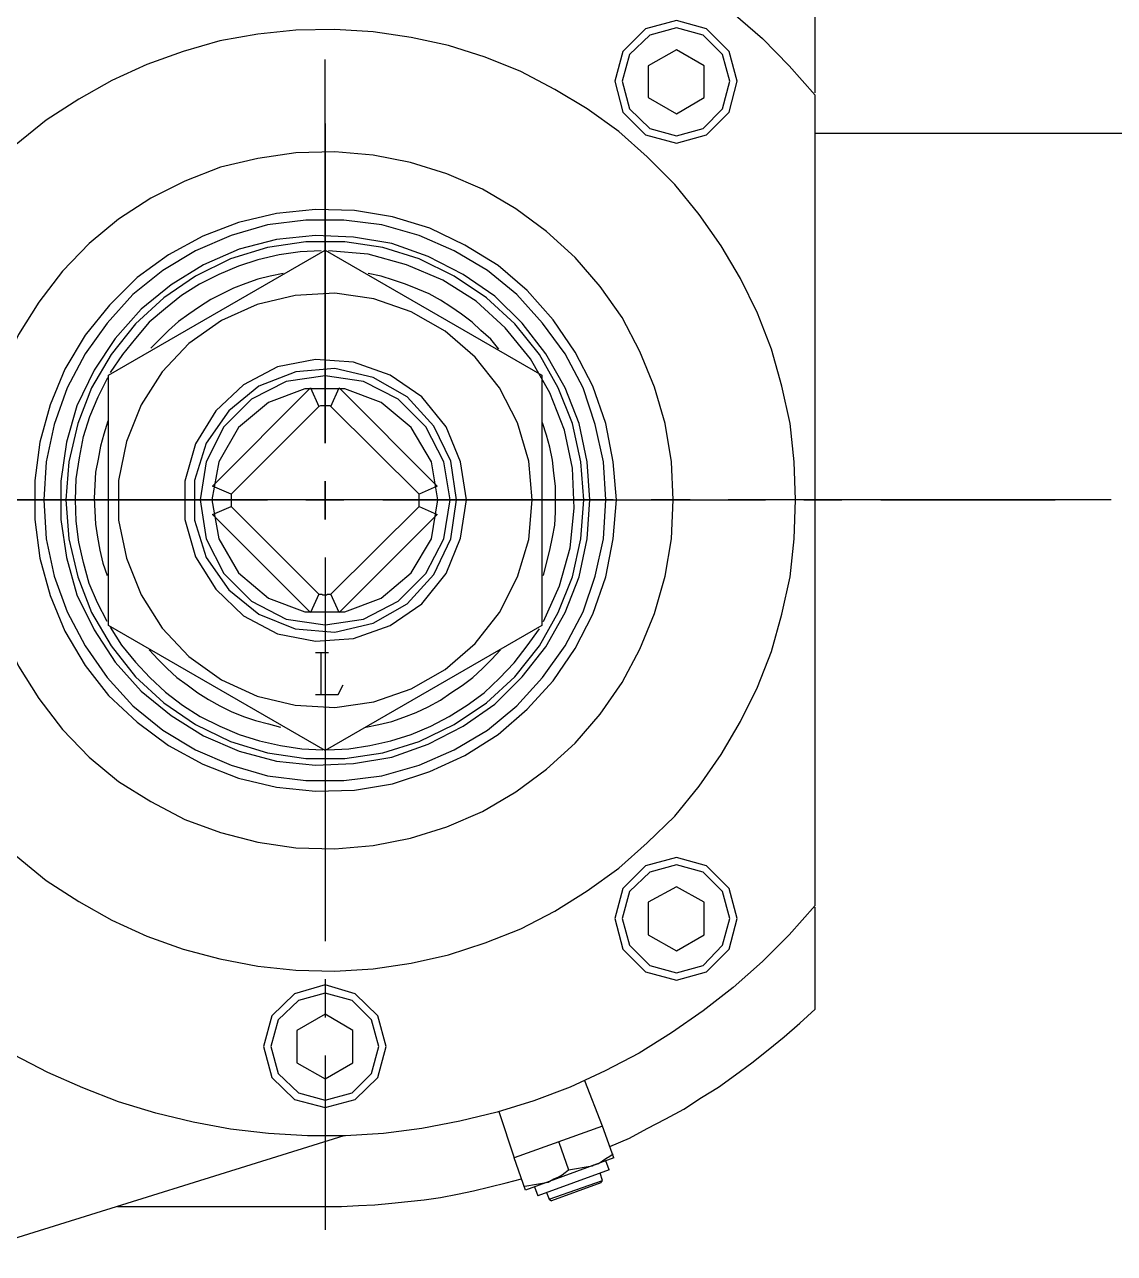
# Model space of a CAD drawing. Header units: millimetres. Extents: x -211 to 45495, y 24 to 52952.
# Drawn here: x 23132.5 to 23248.2, y 28212.1 to 28342.5 of the extents above; entities that cross this region are included whole.
import ezdxf

# ---------------------------------------------------------------- set-up
doc = ezdxf.new("R2010")
doc.units = ezdxf.units.MM
doc.layers.add('Layer2', color=7, linetype='Continuous')

# ---------------------------------------------------------------- blocks, each defined once
blk = doc.blocks.new('BLKF826')
at = {"layer": 'Layer2', "color": 7, "linetype": 'Continuous', "lineweight": 25}
for p, q in [((23145.75, 28276.13), (23146.69, 28275.1)), ((23146.69, 28275.1), (23147.64, 28274.15)), ((23147.64, 28274.15), (23148.68, 28273.2)), ((23148.68, 28273.2), (23149.79, 28272.43)), ((23149.79, 28272.43), (23150.91, 28271.57)), ((23150.91, 28271.57), (23152.03, 28270.88)), ((23152.03, 28270.88), (23153.24, 28270.19)), ((23153.24, 28270.19), (23154.44, 28269.59)), ((23154.44, 28269.59), (23155.74, 28269.07)), ((23155.74, 28269.07), (23157.03, 28268.64)), ((23157.03, 28268.64), (23158.41, 28268.29))]:
    blk.add_line(p, q, dxfattribs=at)
blk = doc.blocks.new('BLKF827')
at = {"layer": 'Layer2', "color": 7, "linetype": 'Continuous', "lineweight": 25}
for p, q in [((23180.11, 28273.2), (23181.14, 28274.15)), ((23181.14, 28274.15), (23182.09, 28275.1)), ((23178.99, 28272.34), (23180.11, 28273.2)), ((23176.66, 28270.79), (23177.78, 28271.57)), ((23177.78, 28271.57), (23178.99, 28272.34)), ((23174.08, 28269.5), (23175.37, 28270.1)), ((23175.37, 28270.1), (23176.66, 28270.79)), ((23171.5, 28268.55), (23172.79, 28268.98)), ((23172.79, 28268.98), (23174.08, 28269.5)), ((23168.74, 28267.95), (23170.12, 28268.21)), ((23170.12, 28268.21), (23171.5, 28268.55))]:
    blk.add_line(p, q, dxfattribs=at)
blk = doc.blocks.new('BLKF828')
at = {"layer": 'Layer2', "color": 7, "linetype": 'Continuous', "lineweight": 25}
for p, q in [((23188.29, 28297.66), (23187.94, 28298.95)), ((23188.55, 28296.28), (23188.29, 28297.66)), ((23188.72, 28294.9), (23188.55, 28296.28)), ((23188.89, 28293.53), (23188.72, 28294.9)), ((23188.89, 28292.15), (23188.89, 28293.53)), ((23188.89, 28290.77), (23188.89, 28292.15)), ((23188.8, 28289.39), (23188.89, 28290.77)), ((23188.55, 28288.1), (23188.8, 28289.39)), ((23188.29, 28286.72), (23188.55, 28288.1)), ((23187.94, 28285.34), (23188.29, 28286.72)), ((23187.6, 28284.05), (23187.94, 28285.34))]:
    blk.add_line(p, q, dxfattribs=at)
blk = doc.blocks.new('BLKF829')
at = {"layer": 'Layer2', "color": 7, "linetype": 'Continuous', "lineweight": 25}
for p, q in [((23171.67, 28315.4), (23170.38, 28315.83)), ((23172.96, 28314.97), (23171.67, 28315.4)), ((23174.25, 28314.45), (23172.96, 28314.97)), ((23175.46, 28313.93), (23174.25, 28314.45)), ((23176.66, 28313.25), (23175.46, 28313.93)), ((23177.78, 28312.56), (23176.66, 28313.25)), ((23178.9, 28311.78), (23177.78, 28312.56)), ((23180.02, 28310.92), (23178.9, 28311.78)), ((23180.97, 28310.06), (23180.02, 28310.92)), ((23182, 28309.11), (23180.97, 28310.06)), ((23182.86, 28308.08), (23182, 28309.11))]:
    blk.add_line(p, q, dxfattribs=at)
blk = doc.blocks.new('BLKF830')
at = {"layer": 'Layer2', "color": 7, "linetype": 'Continuous', "lineweight": 25}
for p, q in [((23158.58, 28315.83), (23157.29, 28315.48)), ((23159.96, 28316.09), (23158.58, 28315.83)), ((23154.7, 28314.54), (23153.5, 28313.93)), ((23155.99, 28315.05), (23154.7, 28314.54)), ((23157.29, 28315.48), (23155.99, 28315.05)), ((23152.29, 28313.33), (23151.09, 28312.56)), ((23153.5, 28313.93), (23152.29, 28313.33)), ((23149.97, 28311.78), (23148.85, 28311.01)), ((23151.09, 28312.56), (23149.97, 28311.78)), ((23148.85, 28311.01), (23147.81, 28310.06)), ((23147.81, 28310.06), (23146.87, 28309.11))]:
    blk.add_line(p, q, dxfattribs=at)
blk = doc.blocks.new('BLKF831')
at = {"layer": 'Layer2', "color": 7, "linetype": 'Continuous', "lineweight": 25}
for p, q in [((23141.36, 28300.41), (23140.92, 28299.04)), ((23140.92, 28299.04), (23140.58, 28297.75)), ((23140.58, 28297.75), (23140.32, 28296.37)), ((23140.32, 28296.37), (23140.06, 28294.99)), ((23140.06, 28294.99), (23139.98, 28293.61)), ((23139.98, 28293.61), (23139.89, 28292.23)), ((23139.89, 28292.23), (23139.98, 28290.86)), ((23139.98, 28290.86), (23140.06, 28289.48)), ((23140.06, 28289.48), (23140.24, 28288.1)), ((23140.24, 28288.1), (23140.49, 28286.72)), ((23140.49, 28286.72), (23140.84, 28285.34))]:
    blk.add_line(p, q, dxfattribs=at)
blk = doc.blocks.new('BLKF832')
at = {"layer": 'Layer2', "color": 7, "linetype": 'Continuous', "lineweight": 25}
for p, q in [((23161.76, 28318.41), (23159.53, 28318.07)), ((23164, 28318.5), (23161.76, 28318.41)), ((23157.29, 28317.55), (23155.22, 28316.86)), ((23159.53, 28318.07), (23157.29, 28317.55)), ((23153.15, 28316), (23151.09, 28314.97)), ((23155.22, 28316.86), (23153.15, 28316)), ((23151.09, 28314.97), (23149.19, 28313.76)), ((23149.19, 28313.76), (23147.47, 28312.38)), ((23147.47, 28312.38), (23145.75, 28310.92)), ((23145.75, 28310.92), (23144.28, 28309.2)), ((23144.28, 28309.2), (23142.91, 28307.48))]:
    blk.add_line(p, q, dxfattribs=at)
blk = doc.blocks.new('BLKF833')
at = {"layer": 'Layer2', "color": 7, "linetype": 'Continuous', "lineweight": 25}
for p, q in [((23173.05, 28317.03), (23169, 28318.15)), ((23176.92, 28315.4), (23173.05, 28317.03)), ((23180.45, 28313.16), (23176.92, 28315.4)), ((23183.55, 28310.32), (23180.45, 28313.16)), ((23186.22, 28307.05), (23183.55, 28310.32)), ((23188.29, 28303.43), (23186.22, 28307.05)), ((23189.84, 28299.47), (23188.29, 28303.43)), ((23190.7, 28295.42), (23189.84, 28299.47)), ((23190.87, 28291.2), (23190.7, 28295.42)), ((23190.44, 28286.98), (23190.87, 28291.2)), ((23189.32, 28282.93), (23190.44, 28286.98)), ((23187.6, 28279.14), (23189.32, 28282.93))]:
    blk.add_line(p, q, dxfattribs=at)
blk = doc.blocks.new('BLKF834')
at = {"layer": 'Layer2', "color": 7, "linetype": 'Continuous', "lineweight": 25}
for p, q in [((23184.5, 28274.75), (23185.88, 28276.56)), ((23182.95, 28273.12), (23184.5, 28274.75)), ((23181.31, 28271.57), (23182.95, 28273.12)), ((23179.5, 28270.27), (23181.31, 28271.57)), ((23177.61, 28269.07), (23179.5, 28270.27)), ((23175.63, 28268.04), (23177.61, 28269.07)), ((23173.56, 28267.17), (23175.63, 28268.04)), ((23169.17, 28265.97), (23171.41, 28266.49)), ((23171.41, 28266.49), (23173.56, 28267.17)), ((23164.69, 28265.54), (23166.93, 28265.62)), ((23166.93, 28265.62), (23169.17, 28265.97))]:
    blk.add_line(p, q, dxfattribs=at)
blk = doc.blocks.new('BLKF835')
at = {"layer": 'Layer2', "color": 7, "linetype": 'Continuous', "lineweight": 25}
for p, q in [((23141.61, 28278.54), (23142.82, 28276.65)), ((23142.82, 28276.65), (23144.28, 28274.84)), ((23144.28, 28274.84), (23145.83, 28273.2)), ((23145.83, 28273.2), (23147.47, 28271.65)), ((23147.47, 28271.65), (23149.28, 28270.27)), ((23149.28, 28270.27), (23151.17, 28269.07)), ((23151.17, 28269.07), (23153.24, 28268.04)), ((23153.24, 28268.04), (23155.31, 28267.17)), ((23155.31, 28267.17), (23157.46, 28266.49)), ((23157.46, 28266.49), (23159.7, 28265.97)), ((23159.7, 28265.97), (23161.94, 28265.62))]:
    blk.add_line(p, q, dxfattribs=at)
blk = doc.blocks.new('BLKF836')
at = {"layer": 'Layer2', "color": 7, "linetype": 'Continuous', "lineweight": 25}
for p, q in [((23139.46, 28300.93), (23140.32, 28303)), ((23138.77, 28298.78), (23139.46, 28300.93)), ((23138.34, 28296.54), (23138.77, 28298.78)), ((23138, 28294.3), (23138.34, 28296.54)), ((23137.91, 28292.06), (23138, 28294.3)), ((23138, 28289.82), (23137.91, 28292.06)), ((23138.26, 28287.58), (23138, 28289.82)), ((23138.77, 28285.43), (23138.26, 28287.58)), ((23139.37, 28283.19), (23138.77, 28285.43)), ((23140.24, 28281.12), (23139.37, 28283.19)), ((23141.27, 28279.14), (23140.24, 28281.12))]:
    blk.add_line(p, q, dxfattribs=at)
blk = doc.blocks.new('BLKF873')
at = {"layer": 'Layer2', "color": 7, "linetype": 'Continuous', "lineweight": 25}
for p, q in [((23189.58, 28220.41), (23189.92, 28220.67)), ((23189.92, 28220.67), (23190.27, 28220.93)), ((23188.12, 28219.64), (23188.29, 28219.73)), ((23188.29, 28219.73), (23188.72, 28219.98)), ((23188.72, 28219.98), (23189.15, 28220.16)), ((23189.15, 28220.16), (23189.58, 28220.41))]:
    blk.add_line(p, q, dxfattribs=at)
blk = doc.blocks.new('BLKF874')
at = {"layer": 'Layer2', "color": 7, "linetype": 'Continuous', "lineweight": 25}
for p, q in [((23193.45, 28221.62), (23193.88, 28221.88)), ((23193.88, 28221.88), (23194.23, 28222.14)), ((23194.23, 28222.14), (23194.66, 28222.4)), ((23192.77, 28221.36), (23192.94, 28221.45)), ((23192.94, 28221.45), (23193.02, 28221.45)), ((23193.02, 28221.45), (23193.45, 28221.62))]:
    blk.add_line(p, q, dxfattribs=at)
blk = doc.blocks.new('BLKF878')
at = {"layer": 'Layer2', "color": 7, "linetype": 'Continuous', "lineweight": 25}
for p, q in [((23204.65, 28249.35), (23201.72, 28250.98)), ((23198.71, 28249.35), (23198.71, 28245.9)), ((23204.65, 28245.9), (23204.65, 28249.35)), ((23198.71, 28245.9), (23201.72, 28244.18)), ((23201.72, 28244.18), (23204.65, 28245.9))]:
    blk.add_line(p, q, dxfattribs=at)
blk = doc.blocks.new('BLKF879')
at = {"layer": 'Layer2', "color": 7, "linetype": 'Continuous', "lineweight": 25}
for p, q in [((23201.72, 28253.31), (23198.88, 28252.54)), ((23204.56, 28252.54), (23201.72, 28253.31)), ((23198.88, 28252.54), (23196.73, 28250.47)), ((23206.63, 28250.47), (23204.56, 28252.54)), ((23196.73, 28250.47), (23195.95, 28247.63)), ((23207.4, 28247.63), (23206.63, 28250.47)), ((23195.95, 28247.63), (23196.73, 28244.78)), ((23196.73, 28244.78), (23198.88, 28242.63)), ((23204.56, 28242.63), (23206.63, 28244.78)), ((23198.88, 28242.63), (23201.72, 28241.86)), ((23201.72, 28241.86), (23204.56, 28242.63))]:
    blk.add_line(p, q, dxfattribs=at)
blk = doc.blocks.new('BLKF880')
at = {"layer": 'Layer2', "color": 7, "linetype": 'Continuous', "lineweight": 25}
for p, q in [((23198.45, 28253.22), (23196.04, 28250.81)), ((23201.72, 28254.09), (23198.45, 28253.22)), ((23204.91, 28253.22), (23201.72, 28254.09)), ((23207.32, 28250.81), (23204.91, 28253.22)), ((23196.04, 28250.81), (23195.18, 28247.63)), ((23208.18, 28247.63), (23207.32, 28250.81)), ((23195.18, 28247.63), (23196.04, 28244.35)), ((23196.04, 28244.35), (23198.45, 28241.94)), ((23204.91, 28241.94), (23207.32, 28244.35)), ((23198.45, 28241.94), (23201.72, 28241.08)), ((23201.72, 28241.08), (23204.91, 28241.94))]:
    blk.add_line(p, q, dxfattribs=at)
blk = doc.blocks.new('BLKF881')
at = {"layer": 'Layer2', "color": 7, "linetype": 'Continuous', "lineweight": 25}
for p, q in [((23164.43, 28240.57), (23161.16, 28239.62)), ((23167.62, 28239.62), (23164.43, 28240.57)), ((23161.16, 28239.62), (23158.75, 28237.29)), ((23170.03, 28237.29), (23167.62, 28239.62)), ((23158.75, 28237.29), (23157.89, 28234.02)), ((23170.89, 28234.02), (23170.03, 28237.29)), ((23157.89, 28234.02), (23158.75, 28230.75)), ((23158.75, 28230.75), (23161.16, 28228.42)), ((23167.62, 28228.42), (23170.03, 28230.75)), ((23161.16, 28228.42), (23164.43, 28227.56)), ((23164.43, 28227.56), (23167.62, 28228.42))]:
    blk.add_line(p, q, dxfattribs=at)
blk = doc.blocks.new('BLKF882')
at = {"layer": 'Layer2', "color": 7, "linetype": 'Continuous', "lineweight": 25}
for p, q in [((23161.59, 28238.93), (23159.44, 28236.86)), ((23164.43, 28239.7), (23161.59, 28238.93)), ((23167.28, 28238.93), (23164.43, 28239.7)), ((23169.34, 28236.86), (23167.28, 28238.93)), ((23159.44, 28236.86), (23158.66, 28234.02)), ((23170.12, 28234.02), (23169.34, 28236.86)), ((23158.66, 28234.02), (23159.44, 28231.18)), ((23159.44, 28231.18), (23161.59, 28229.11)), ((23167.28, 28229.11), (23169.34, 28231.18)), ((23161.59, 28229.11), (23164.43, 28228.34)), ((23164.43, 28228.34), (23167.28, 28229.11))]:
    blk.add_line(p, q, dxfattribs=at)
blk = doc.blocks.new('BLKF883')
at = {"layer": 'Layer2', "color": 7, "linetype": 'Continuous', "lineweight": 25}
for p, q in [((23164.43, 28237.47), (23161.42, 28235.74)), ((23167.36, 28235.74), (23164.43, 28237.47)), ((23161.42, 28235.74), (23161.42, 28232.3)), ((23167.36, 28232.3), (23167.36, 28235.74)), ((23164.43, 28230.58), (23167.36, 28232.3))]:
    blk.add_line(p, q, dxfattribs=at)
blk = doc.blocks.new('BLKF892')
at = {"layer": 'Layer2', "color": 7, "linetype": 'Continuous', "lineweight": 25}
for p, q in [((23198.45, 28342.09), (23196.04, 28339.68)), ((23201.72, 28342.95), (23198.45, 28342.09)), ((23204.91, 28342.09), (23201.72, 28342.95)), ((23207.32, 28339.68), (23204.91, 28342.09)), ((23196.04, 28339.68), (23195.18, 28336.5)), ((23208.18, 28336.5), (23207.32, 28339.68)), ((23195.18, 28336.5), (23196.04, 28333.22)), ((23196.04, 28333.22), (23198.45, 28330.81)), ((23204.91, 28330.81), (23207.32, 28333.22)), ((23198.45, 28330.81), (23201.72, 28329.95)), ((23201.72, 28329.95), (23204.91, 28330.81))]:
    blk.add_line(p, q, dxfattribs=at)
blk = doc.blocks.new('BLKF893')
at = {"layer": 'Layer2', "color": 7, "linetype": 'Continuous', "lineweight": 25}
for p, q in [((23201.72, 28342.18), (23198.88, 28341.4)), ((23204.56, 28341.4), (23201.72, 28342.18)), ((23198.88, 28341.4), (23196.73, 28339.34)), ((23206.63, 28339.34), (23204.56, 28341.4)), ((23196.73, 28339.34), (23195.95, 28336.5)), ((23207.4, 28336.5), (23206.63, 28339.34)), ((23195.95, 28336.5), (23196.73, 28333.57)), ((23196.73, 28333.57), (23198.88, 28331.5)), ((23204.56, 28331.5), (23206.63, 28333.57)), ((23198.88, 28331.5), (23201.72, 28330.73)), ((23201.72, 28330.73), (23204.56, 28331.5))]:
    blk.add_line(p, q, dxfattribs=at)
blk = doc.blocks.new('BLKF894')
at = {"layer": 'Layer2', "color": 7, "linetype": 'Continuous', "lineweight": 25}
for p, q in [((23204.65, 28338.13), (23201.72, 28339.85)), ((23198.71, 28338.13), (23198.71, 28334.77)), ((23204.65, 28334.77), (23204.65, 28338.13)), ((23198.71, 28334.77), (23201.72, 28333.05)), ((23201.72, 28333.05), (23204.65, 28334.77))]:
    blk.add_line(p, q, dxfattribs=at)
blk = doc.blocks.new('BLKF910')
at = {"layer": 'Layer2', "color": 7, "linetype": 'Continuous', "lineweight": 25}
for p, q in [((23159.27, 28322.46), (23155.22, 28321.51)), ((23163.4, 28322.89), (23159.27, 28322.46)), ((23167.53, 28322.8), (23163.4, 28322.89)), ((23171.58, 28322.12), (23167.53, 28322.8)), ((23155.22, 28321.51), (23151.43, 28320.05)), ((23175.54, 28320.91), (23171.58, 28322.12)), ((23179.25, 28319.1), (23175.54, 28320.91)), ((23151.43, 28320.05), (23147.81, 28318.07)), ((23182.78, 28316.95), (23179.25, 28319.1)), ((23147.81, 28318.07), (23144.46, 28315.66)), ((23185.88, 28314.28), (23182.78, 28316.95)), ((23144.46, 28315.66), (23141.53, 28312.73)), ((23188.63, 28311.18), (23185.88, 28314.28)), ((23141.53, 28312.73), (23138.94, 28309.54)), ((23190.96, 28307.73), (23188.63, 28311.18)), ((23138.94, 28309.54), (23136.79, 28305.93)), ((23192.85, 28304.12), (23190.96, 28307.73)), ((23136.79, 28305.93), (23135.24, 28302.14)), ((23194.23, 28300.16), (23192.85, 28304.12)), ((23135.24, 28302.14), (23134.12, 28298.18)), ((23195, 28296.11), (23194.23, 28300.16)), ((23134.12, 28298.18), (23133.61, 28294.13)), ((23195.35, 28292.06), (23195, 28296.11)), ((23133.61, 28294.13), (23133.61, 28289.99)), ((23133.61, 28289.99), (23134.12, 28285.86)), ((23194.23, 28283.88), (23195, 28287.93)), ((23134.12, 28285.86), (23135.24, 28281.9)), ((23192.85, 28279.92), (23194.23, 28283.88)), ((23135.24, 28281.9), (23136.79, 28278.11)), ((23190.96, 28276.3), (23192.85, 28279.92)), ((23136.79, 28278.11), (23138.94, 28274.49)), ((23188.63, 28272.86), (23190.96, 28276.3)), ((23138.94, 28274.49), (23141.44, 28271.31)), ((23185.88, 28269.84), (23188.63, 28272.86)), ((23141.44, 28271.31), (23144.46, 28268.47)), ((23182.78, 28267.17), (23185.88, 28269.84)), ((23144.46, 28268.47), (23147.81, 28265.97)), ((23179.25, 28264.94), (23182.78, 28267.17)), ((23147.81, 28265.97), (23151.43, 28263.99)), ((23175.54, 28263.21), (23179.25, 28264.94)), ((23151.43, 28263.99), (23155.22, 28262.52)), ((23155.22, 28262.52), (23159.27, 28261.58)), ((23171.58, 28261.92), (23175.54, 28263.21)), ((23159.27, 28261.58), (23163.4, 28261.15)), ((23163.4, 28261.15), (23167.53, 28261.23)), ((23167.53, 28261.23), (23171.58, 28261.92))]:
    blk.add_line(p, q, dxfattribs=at)
blk = doc.blocks.new('BLKF911')
at = {"layer": 'Layer2', "color": 7, "linetype": 'Continuous', "lineweight": 25}
for p, q in [((23159.27, 28319.7), (23155.31, 28318.67)), ((23163.4, 28320.13), (23159.27, 28319.7)), ((23167.45, 28319.96), (23163.4, 28320.13)), ((23171.5, 28319.27), (23167.45, 28319.96)), ((23155.31, 28318.67), (23151.52, 28317.03)), ((23175.37, 28317.9), (23171.5, 28319.27)), ((23151.52, 28317.03), (23148.07, 28314.88)), ((23179.07, 28316), (23175.37, 28317.9)), ((23182.43, 28313.68), (23179.07, 28316)), ((23148.07, 28314.88), (23144.89, 28312.3)), ((23185.36, 28310.83), (23182.43, 28313.68)), ((23144.89, 28312.3), (23142.13, 28309.2)), ((23187.86, 28307.56), (23185.36, 28310.83)), ((23142.13, 28309.2), (23139.89, 28305.84)), ((23189.92, 28303.95), (23187.86, 28307.56)), ((23139.89, 28305.84), (23138.08, 28302.05)), ((23191.39, 28300.16), (23189.92, 28303.95)), ((23138.08, 28302.05), (23136.96, 28298.18)), ((23192.25, 28296.11), (23191.39, 28300.16)), ((23136.96, 28298.18), (23136.36, 28294.04)), ((23192.51, 28292.06), (23192.25, 28296.11)), ((23136.36, 28294.04), (23136.36, 28289.99)), ((23136.36, 28289.99), (23136.96, 28285.95)), ((23191.39, 28283.88), (23192.25, 28287.93)), ((23136.96, 28285.95), (23138.08, 28281.99)), ((23189.92, 28280.09), (23191.39, 28283.88)), ((23138.08, 28281.99), (23139.89, 28278.28)), ((23187.86, 28276.47), (23189.92, 28280.09)), ((23139.89, 28278.28), (23142.13, 28274.84)), ((23185.36, 28273.29), (23187.86, 28276.47)), ((23142.13, 28274.84), (23144.89, 28271.74)), ((23182.43, 28270.36), (23185.36, 28273.29)), ((23144.89, 28271.74), (23148.07, 28269.16)), ((23179.07, 28268.04), (23182.43, 28270.36)), ((23148.07, 28269.16), (23151.52, 28267)), ((23175.37, 28266.14), (23179.07, 28268.04)), ((23151.52, 28267), (23155.31, 28265.37)), ((23171.5, 28264.76), (23175.37, 28266.14)), ((23155.31, 28265.37), (23159.27, 28264.33)), ((23159.27, 28264.33), (23163.4, 28263.9)), ((23163.4, 28263.9), (23167.45, 28264.07)), ((23167.45, 28264.07), (23171.5, 28264.76))]:
    blk.add_line(p, q, dxfattribs=at)
blk = doc.blocks.new('BLKF912')
at = {"layer": 'Layer2', "color": 7, "linetype": 'Continuous', "lineweight": 25}
for p, q in [((23158.32, 28321.25), (23154.44, 28320.13)), ((23162.37, 28321.77), (23158.32, 28321.25)), ((23166.41, 28321.77), (23162.37, 28321.77)), ((23170.46, 28321.25), (23166.41, 28321.77)), ((23174.42, 28320.13), (23170.46, 28321.25)), ((23154.44, 28320.13), (23150.66, 28318.5)), ((23178.13, 28318.5), (23174.42, 28320.13)), ((23150.66, 28318.5), (23147.21, 28316.43)), ((23181.66, 28316.43), (23178.13, 28318.5)), ((23147.21, 28316.43), (23144.02, 28313.85)), ((23184.76, 28313.85), (23181.66, 28316.43)), ((23144.02, 28313.85), (23141.27, 28310.83)), ((23187.51, 28310.83), (23184.76, 28313.85)), ((23141.27, 28310.83), (23138.94, 28307.56)), ((23189.92, 28307.56), (23187.51, 28310.83)), ((23138.94, 28307.56), (23137.05, 28303.95)), ((23191.82, 28303.95), (23189.92, 28307.56)), ((23137.05, 28303.95), (23135.67, 28300.07)), ((23193.11, 28300.07), (23191.82, 28303.95)), ((23135.67, 28300.07), (23134.81, 28296.11)), ((23193.97, 28296.11), (23193.11, 28300.07)), ((23134.81, 28296.11), (23134.55, 28292.06)), ((23194.23, 28292.06), (23193.97, 28296.11)), ((23134.55, 28292.06), (23134.81, 28287.93)), ((23134.81, 28287.93), (23135.67, 28283.97)), ((23193.11, 28283.97), (23193.97, 28287.93)), ((23135.67, 28283.97), (23137.05, 28280.18)), ((23191.82, 28280.18), (23193.11, 28283.97)), ((23137.05, 28280.18), (23138.94, 28276.56)), ((23189.92, 28276.56), (23191.82, 28280.18)), ((23138.94, 28276.56), (23141.27, 28273.2)), ((23187.51, 28273.2), (23189.92, 28276.56)), ((23141.27, 28273.2), (23144.02, 28270.19)), ((23184.76, 28270.19), (23187.51, 28273.2)), ((23144.02, 28270.19), (23147.21, 28267.61)), ((23181.66, 28267.61), (23184.76, 28270.19)), ((23147.21, 28267.61), (23150.66, 28265.54)), ((23178.13, 28265.54), (23181.66, 28267.61)), ((23150.66, 28265.54), (23154.44, 28263.9)), ((23174.42, 28263.9), (23178.13, 28265.54)), ((23154.44, 28263.9), (23158.32, 28262.78)), ((23170.46, 28262.78), (23174.42, 28263.9)), ((23158.32, 28262.78), (23162.37, 28262.27)), ((23162.37, 28262.27), (23166.41, 28262.27)), ((23166.41, 28262.27), (23170.46, 28262.78))]:
    blk.add_line(p, q, dxfattribs=at)
blk = doc.blocks.new('BLKF1306')
at = {"layer": 'Layer2', "color": 7, "linetype": 'Continuous', "lineweight": 25}
for p, q in [((23181.92, 28219.12), (23183.64, 28219.55)), ((23174.94, 28217.75), (23176.66, 28218)), ((23176.66, 28218), (23178.47, 28218.35)), ((23178.47, 28218.35), (23180.19, 28218.69)), ((23180.19, 28218.69), (23181.92, 28219.12)), ((23164.43, 28217.06), (23166.16, 28217.06)), ((23166.16, 28217.06), (23167.96, 28217.14)), ((23167.96, 28217.14), (23169.69, 28217.23)), ((23169.69, 28217.23), (23171.5, 28217.4)), ((23171.5, 28217.4), (23173.22, 28217.57)), ((23173.22, 28217.57), (23174.94, 28217.75))]:
    blk.add_line(p, q, dxfattribs=at)
blk = doc.blocks.new('BLKF1307')
at = {"layer": 'Layer2', "color": 7, "linetype": 'Continuous', "lineweight": 25}
for p, q in [((23214.81, 28236.52), (23216.45, 28237.98)), ((23213.17, 28235.05), (23214.81, 28236.52)), ((23211.45, 28233.68), (23213.17, 28235.05)), ((23209.73, 28232.3), (23211.45, 28233.68)), ((23208.01, 28231.01), (23209.73, 28232.3)), ((23206.2, 28229.71), (23208.01, 28231.01)), ((23204.39, 28228.6), (23206.2, 28229.71)), ((23202.5, 28227.39), (23204.39, 28228.6)), ((23200.6, 28226.36), (23202.5, 28227.39)), ((23198.62, 28225.32), (23200.6, 28226.36)), ((23196.73, 28224.29), (23198.62, 28225.32)), ((23194.66, 28223.43), (23196.73, 28224.29))]:
    blk.add_line(p, q, dxfattribs=at)
blk = doc.blocks.new('BLKF1308')
at = {"layer": 'Layer2', "color": 7, "linetype": 'Continuous', "lineweight": 25}
for p, q in [((23163.75, 28282.07), (23164.09, 28282.07)), ((23164.09, 28282.07), (23164.18, 28281.99)), ((23164.18, 28281.99), (23164.61, 28281.99)), ((23164.61, 28281.99), (23164.69, 28282.07)), ((23164.69, 28282.07), (23164.86, 28282.07)), ((23164.86, 28282.07), (23164.95, 28282.07))]:
    blk.add_line(p, q, dxfattribs=at)
blk = doc.blocks.new('BLKF1309')
at = {"layer": 'Layer2', "color": 7, "linetype": 'Continuous', "lineweight": 25}
for p, q in [((23162.28, 28303.86), (23158.41, 28302.4)), ((23166.5, 28303.86), (23162.28, 28303.86)), ((23170.38, 28302.4), (23166.5, 28303.86)), ((23158.41, 28302.4), (23155.22, 28299.73)), ((23173.56, 28299.73), (23170.38, 28302.4)), ((23155.22, 28299.73), (23153.15, 28296.11)), ((23175.71, 28296.11), (23173.56, 28299.73)), ((23153.15, 28296.11), (23152.38, 28292.06)), ((23176.4, 28292.06), (23175.71, 28296.11)), ((23152.38, 28292.06), (23153.15, 28287.93)), ((23153.15, 28287.93), (23155.22, 28284.31)), ((23173.56, 28284.31), (23175.71, 28287.93)), ((23155.22, 28284.31), (23158.41, 28281.64)), ((23170.38, 28281.64), (23173.56, 28284.31)), ((23158.41, 28281.64), (23162.28, 28280.18)), ((23166.5, 28280.18), (23170.38, 28281.64)), ((23162.28, 28280.18), (23166.5, 28280.18))]:
    blk.add_line(p, q, dxfattribs=at)
blk = doc.blocks.new('BLKF1310')
at = {"layer": 'Layer2', "color": 7, "linetype": 'Continuous', "lineweight": 25}
for p, q in [((23164.43, 28305.24), (23160.3, 28304.63)), ((23168.48, 28304.63), (23164.43, 28305.24)), ((23160.3, 28304.63), (23156.6, 28302.74)), ((23172.18, 28302.74), (23168.48, 28304.63)), ((23156.6, 28302.74), (23153.67, 28299.81)), ((23175.11, 28299.81), (23172.18, 28302.74)), ((23153.67, 28299.81), (23151.78, 28296.11)), ((23177.01, 28296.11), (23175.11, 28299.81)), ((23151.78, 28296.11), (23151.17, 28292.06)), ((23177.7, 28292.06), (23177.01, 28296.11)), ((23151.17, 28292.06), (23151.78, 28287.93)), ((23151.78, 28287.93), (23153.67, 28284.23)), ((23175.11, 28284.23), (23177.01, 28287.93)), ((23153.67, 28284.23), (23156.6, 28281.3)), ((23172.18, 28281.3), (23175.11, 28284.23)), ((23156.6, 28281.3), (23160.3, 28279.4)), ((23168.48, 28279.4), (23172.18, 28281.3)), ((23160.3, 28279.4), (23164.43, 28278.8)), ((23164.43, 28278.8), (23168.48, 28279.4))]:
    blk.add_line(p, q, dxfattribs=at)
blk = doc.blocks.new('BLKF1311')
at = {"layer": 'Layer2', "color": 7, "linetype": 'Continuous', "lineweight": 25}
for p, q in [((23161.33, 28305.67), (23157.37, 28304.12)), ((23165.47, 28306.01), (23161.33, 28305.67)), ((23169.51, 28305.06), (23165.47, 28306.01)), ((23157.37, 28304.12), (23154.19, 28301.53)), ((23173.13, 28303), (23169.51, 28305.06)), ((23175.97, 28299.9), (23173.13, 28303)), ((23154.19, 28301.53), (23151.78, 28298.09)), ((23177.78, 28296.19), (23175.97, 28299.9)), ((23151.78, 28298.09), (23150.57, 28294.13)), ((23178.38, 28292.06), (23177.78, 28296.19)), ((23150.57, 28294.13), (23150.57, 28289.91)), ((23150.57, 28289.91), (23151.78, 28285.95)), ((23175.97, 28284.14), (23177.78, 28287.93)), ((23151.78, 28285.95), (23154.19, 28282.5)), ((23173.13, 28281.04), (23175.97, 28284.14)), ((23154.19, 28282.5), (23157.37, 28279.92)), ((23169.51, 28278.97), (23173.13, 28281.04)), ((23157.37, 28279.92), (23161.25, 28278.37)), ((23161.25, 28278.37), (23165.47, 28278.02)), ((23165.47, 28278.02), (23169.51, 28278.97))]:
    blk.add_line(p, q, dxfattribs=at)
blk = doc.blocks.new('BLKF1312')
at = {"layer": 'Layer2', "color": 7, "linetype": 'Continuous', "lineweight": 25}
for p, q in [((23164.43, 28305.24), (23160.3, 28304.63)), ((23168.48, 28304.63), (23164.43, 28305.24)), ((23160.3, 28304.63), (23156.6, 28302.74)), ((23172.18, 28302.74), (23168.48, 28304.63)), ((23156.6, 28302.74), (23153.67, 28299.81)), ((23175.11, 28299.81), (23172.18, 28302.74)), ((23153.67, 28299.81), (23151.78, 28296.11)), ((23177.01, 28296.11), (23175.11, 28299.81)), ((23151.78, 28296.11), (23151.17, 28292.06)), ((23177.7, 28292.06), (23177.01, 28296.11)), ((23151.17, 28292.06), (23151.78, 28287.93)), ((23151.78, 28287.93), (23153.67, 28284.23)), ((23175.11, 28284.23), (23177.01, 28287.93)), ((23153.67, 28284.23), (23156.6, 28281.3)), ((23172.18, 28281.3), (23175.11, 28284.23)), ((23156.6, 28281.3), (23160.3, 28279.4)), ((23168.48, 28279.4), (23172.18, 28281.3)), ((23160.3, 28279.4), (23164.43, 28278.8)), ((23164.43, 28278.8), (23168.48, 28279.4))]:
    blk.add_line(p, q, dxfattribs=at)
blk = doc.blocks.new('BLKF1313')
at = {"layer": 'Layer2', "color": 7, "linetype": 'Continuous', "lineweight": 25}
for p, q in [((23161.33, 28341.92), (23157.29, 28341.49)), ((23165.47, 28342.01), (23161.33, 28341.92)), ((23169.51, 28341.75), (23165.47, 28342.01)), ((23153.24, 28340.8), (23149.36, 28339.68)), ((23157.29, 28341.49), (23153.24, 28340.8)), ((23173.56, 28341.15), (23169.51, 28341.75)), ((23177.52, 28340.29), (23173.56, 28341.15)), ((23149.36, 28339.68), (23145.49, 28338.3)), ((23181.4, 28339.08), (23177.52, 28340.29)), ((23145.49, 28338.3), (23141.79, 28336.58)), ((23185.19, 28337.53), (23181.4, 28339.08)), ((23141.79, 28336.58), (23138.26, 28334.6)), ((23188.8, 28335.64), (23185.19, 28337.53)), ((23192.25, 28333.57), (23188.8, 28335.64)), ((23138.26, 28334.6), (23134.81, 28332.36)), ((23195.61, 28331.16), (23192.25, 28333.57)), ((23134.81, 28332.36), (23131.62, 28329.78)), ((23198.62, 28328.49), (23195.61, 28331.16)), ((23131.62, 28329.78), (23128.7, 28327.02)), ((23201.55, 28325.56), (23198.62, 28328.49)), ((23128.7, 28327.02), (23125.94, 28324.01)), ((23204.13, 28322.37), (23201.55, 28325.56)), ((23125.94, 28324.01), (23123.44, 28320.74)), ((23206.46, 28319.02), (23204.13, 28322.37)), ((23123.44, 28320.74), (23121.29, 28317.29)), ((23208.52, 28315.57), (23206.46, 28319.02)), ((23121.29, 28317.29), (23119.4, 28313.76)), ((23210.33, 28311.87), (23208.52, 28315.57)), ((23119.4, 28313.76), (23117.76, 28309.97)), ((23211.8, 28308.08), (23210.33, 28311.87)), ((23117.76, 28309.97), (23116.47, 28306.1)), ((23212.92, 28304.12), (23211.8, 28308.08)), ((23116.47, 28306.1), (23115.43, 28302.14)), ((23213.78, 28300.16), (23212.92, 28304.12)), ((23115.43, 28302.14), (23114.75, 28298.09)), ((23214.21, 28296.11), (23213.78, 28300.16)), ((23114.75, 28298.09), (23114.49, 28294.04)), ((23214.38, 28292.06), (23214.21, 28296.11)), ((23114.49, 28294.04), (23114.49, 28289.99)), ((23114.49, 28289.99), (23114.75, 28285.95)), ((23213.78, 28283.88), (23214.21, 28287.93)), ((23114.75, 28285.95), (23115.43, 28281.9)), ((23212.92, 28279.92), (23213.78, 28283.88)), ((23115.43, 28281.9), (23116.47, 28277.94)), ((23211.8, 28275.96), (23212.92, 28279.92)), ((23116.47, 28277.94), (23117.76, 28274.06)), ((23210.33, 28272.17), (23211.8, 28275.96)), ((23117.76, 28274.06), (23119.4, 28270.36)), ((23208.52, 28268.55), (23210.33, 28272.17)), ((23119.4, 28270.36), (23121.29, 28266.74)), ((23206.46, 28265.02), (23208.52, 28268.55)), ((23121.29, 28266.74), (23123.44, 28263.3)), ((23204.13, 28261.66), (23206.46, 28265.02)), ((23123.44, 28263.3), (23125.94, 28260.03)), ((23201.55, 28258.48), (23204.13, 28261.66)), ((23125.94, 28260.03), (23128.7, 28257.01)), ((23198.62, 28255.64), (23201.55, 28258.48)), ((23128.7, 28257.01), (23131.62, 28254.26)), ((23195.61, 28252.97), (23198.62, 28255.64)), ((23131.62, 28254.26), (23134.81, 28251.67)), ((23192.25, 28250.55), (23195.61, 28252.97)), ((23134.81, 28251.67), (23138.26, 28249.43)), ((23188.8, 28248.4), (23192.25, 28250.55)), ((23138.26, 28249.43), (23141.79, 28247.45)), ((23185.19, 28246.51), (23188.8, 28248.4)), ((23141.79, 28247.45), (23145.49, 28245.73)), ((23145.49, 28245.73), (23149.36, 28244.35)), ((23181.4, 28245.04), (23185.19, 28246.51)), ((23149.36, 28244.35), (23153.24, 28243.32)), ((23177.52, 28243.75), (23181.4, 28245.04)), ((23153.24, 28243.32), (23157.29, 28242.55)), ((23169.51, 28242.29), (23173.56, 28242.89)), ((23173.56, 28242.89), (23177.52, 28243.75)), ((23157.29, 28242.55), (23161.33, 28242.12)), ((23161.33, 28242.12), (23165.47, 28242.03)), ((23165.47, 28242.03), (23169.51, 28242.29))]:
    blk.add_line(p, q, dxfattribs=at)
blk = doc.blocks.new('BLKF1314')
at = {"layer": 'Layer2', "color": 7, "linetype": 'Continuous', "lineweight": 25}
for p, q in [((23161.33, 28328.92), (23157.29, 28328.32)), ((23165.47, 28329), (23161.33, 28328.92)), ((23169.51, 28328.66), (23165.47, 28329)), ((23157.29, 28328.32), (23153.33, 28327.37)), ((23173.48, 28327.88), (23169.51, 28328.66)), ((23177.35, 28326.68), (23173.48, 28327.88)), ((23153.33, 28327.37), (23149.54, 28325.9)), ((23181.14, 28325.04), (23177.35, 28326.68)), ((23149.54, 28325.9), (23145.92, 28324.1)), ((23184.67, 28322.98), (23181.14, 28325.04)), ((23145.92, 28324.1), (23142.47, 28321.86)), ((23187.94, 28320.57), (23184.67, 28322.98)), ((23142.47, 28321.86), (23139.37, 28319.27)), ((23190.96, 28317.81), (23187.94, 28320.57)), ((23139.37, 28319.27), (23136.53, 28316.35)), ((23193.63, 28314.71), (23190.96, 28317.81)), ((23136.53, 28316.35), (23134.04, 28313.07)), ((23195.95, 28311.44), (23193.63, 28314.71)), ((23134.04, 28313.07), (23131.88, 28309.63)), ((23197.85, 28307.82), (23195.95, 28311.44)), ((23131.88, 28309.63), (23130.16, 28305.93)), ((23199.4, 28304.03), (23197.85, 28307.82)), ((23130.16, 28305.93), (23128.78, 28302.14)), ((23200.52, 28300.16), (23199.4, 28304.03)), ((23128.78, 28302.14), (23127.92, 28298.09)), ((23201.2, 28296.11), (23200.52, 28300.16)), ((23127.92, 28298.09), (23127.49, 28294.04)), ((23201.38, 28292.06), (23201.2, 28296.11)), ((23127.49, 28294.04), (23127.49, 28289.99)), ((23127.49, 28289.99), (23127.92, 28285.95)), ((23200.52, 28283.97), (23201.2, 28287.93)), ((23127.92, 28285.95), (23128.78, 28281.99)), ((23199.4, 28280.01), (23200.52, 28283.97)), ((23128.78, 28281.99), (23130.16, 28278.11)), ((23197.85, 28276.22), (23199.4, 28280.01)), ((23130.16, 28278.11), (23131.88, 28274.41)), ((23195.95, 28272.69), (23197.85, 28276.22)), ((23131.88, 28274.41), (23134.04, 28270.96)), ((23193.63, 28269.33), (23195.95, 28272.69)), ((23134.04, 28270.96), (23136.53, 28267.69)), ((23190.96, 28266.23), (23193.63, 28269.33)), ((23136.53, 28267.69), (23139.37, 28264.76)), ((23187.94, 28263.47), (23190.96, 28266.23)), ((23139.37, 28264.76), (23142.47, 28262.18)), ((23184.67, 28261.06), (23187.94, 28263.47)), ((23142.47, 28262.18), (23145.92, 28260.03)), ((23181.14, 28258.99), (23184.67, 28261.06)), ((23145.92, 28260.03), (23149.54, 28258.13)), ((23177.35, 28257.36), (23181.14, 28258.99)), ((23149.54, 28258.13), (23153.33, 28256.75)), ((23173.48, 28256.15), (23177.35, 28257.36)), ((23153.33, 28256.75), (23157.29, 28255.72)), ((23157.29, 28255.72), (23161.33, 28255.12)), ((23169.51, 28255.38), (23173.48, 28256.15)), ((23161.33, 28255.12), (23165.47, 28255.03)), ((23165.47, 28255.03), (23169.51, 28255.38))]:
    blk.add_line(p, q, dxfattribs=at)
blk = doc.blocks.new('BLKF1315')
at = {"layer": 'Layer2', "color": 7, "linetype": 'Continuous', "lineweight": 25}
for p, q in [((23207.75, 28343.73), (23210.85, 28341.06)), ((23210.85, 28341.06), (23213.69, 28338.13)), ((23216.45, 28249), (23213.69, 28245.9)), ((23213.69, 28245.9), (23210.85, 28243.06)), ((23210.85, 28243.06), (23207.75, 28240.31)), ((23207.75, 28240.31), (23204.56, 28237.81)), ((23204.56, 28237.81), (23201.2, 28235.48)), ((23201.2, 28235.48), (23197.76, 28233.33)), ((23134.98, 28231.26), (23131.37, 28233.16)), ((23197.76, 28233.33), (23194.14, 28231.44)), ((23138.69, 28229.63), (23134.98, 28231.26)), ((23194.14, 28231.44), (23190.44, 28229.71)), ((23142.47, 28228.16), (23138.69, 28229.63)), ((23190.44, 28229.71), (23186.57, 28228.25)), ((23146.44, 28226.96), (23142.47, 28228.16)), ((23150.4, 28226.01), (23146.44, 28226.96)), ((23182.69, 28227.05), (23178.73, 28226.1)), ((23186.57, 28228.25), (23182.69, 28227.05)), ((23154.36, 28225.24), (23150.4, 28226.01)), ((23178.73, 28226.1), (23174.68, 28225.32)), ((23158.41, 28224.81), (23154.36, 28225.24)), ((23162.54, 28224.55), (23158.41, 28224.81)), ((23166.59, 28224.55), (23162.54, 28224.55)), ((23170.63, 28224.81), (23166.59, 28224.55)), ((23174.68, 28225.32), (23170.63, 28224.81))]:
    blk.add_line(p, q, dxfattribs=at)
blk = doc.blocks.new('BLKF1323')
at = {"layer": 'Layer2', "color": 7, "linetype": 'Continuous', "lineweight": 25}
for p, q in [((23158.32, 28318.84), (23154.36, 28317.64)), ((23162.37, 28319.45), (23158.32, 28318.84)), ((23166.5, 28319.45), (23162.37, 28319.45)), ((23170.55, 28318.84), (23166.5, 28319.45)), ((23174.42, 28317.64), (23170.55, 28318.84)), ((23154.36, 28317.64), (23150.66, 28315.83)), ((23178.13, 28315.83), (23174.42, 28317.64)), ((23150.66, 28315.83), (23147.3, 28313.5)), ((23181.57, 28313.5), (23178.13, 28315.83)), ((23147.3, 28313.5), (23144.28, 28310.75)), ((23184.58, 28310.75), (23181.57, 28313.5)), ((23144.28, 28310.75), (23141.7, 28307.48)), ((23187.17, 28307.48), (23184.58, 28310.75)), ((23141.7, 28307.48), (23139.63, 28303.95)), ((23189.15, 28303.95), (23187.17, 28307.48)), ((23139.63, 28303.95), (23138.17, 28300.16)), ((23190.7, 28300.16), (23189.15, 28303.95)), ((23138.17, 28300.16), (23137.22, 28296.11)), ((23191.56, 28296.11), (23190.7, 28300.16)), ((23137.22, 28296.11), (23136.88, 28292.06)), ((23191.9, 28292.06), (23191.56, 28296.11)), ((23136.88, 28292.06), (23137.22, 28287.93)), ((23137.22, 28287.93), (23138.17, 28283.88)), ((23190.7, 28283.88), (23191.56, 28287.93)), ((23138.17, 28283.88), (23139.63, 28280.09)), ((23189.15, 28280.09), (23190.7, 28283.88)), ((23139.63, 28280.09), (23141.7, 28276.56)), ((23187.17, 28276.56), (23189.15, 28280.09)), ((23141.7, 28276.56), (23144.28, 28273.29)), ((23184.58, 28273.29), (23187.17, 28276.56)), ((23144.28, 28273.29), (23147.3, 28270.53)), ((23181.57, 28270.53), (23184.58, 28273.29)), ((23147.3, 28270.53), (23150.66, 28268.21)), ((23178.13, 28268.21), (23181.57, 28270.53)), ((23150.66, 28268.21), (23154.36, 28266.4)), ((23174.42, 28266.4), (23178.13, 28268.21)), ((23154.36, 28266.4), (23158.32, 28265.19)), ((23170.55, 28265.19), (23174.42, 28266.4)), ((23158.32, 28265.19), (23162.37, 28264.59)), ((23166.5, 28264.59), (23170.55, 28265.19)), ((23162.37, 28264.59), (23166.5, 28264.59))]:
    blk.add_line(p, q, dxfattribs=at)
blk = doc.blocks.new('BLKF1330')
at = {"layer": 'Layer2', "color": 7, "linetype": 'Continuous', "lineweight": 25}
for p, q in [((23161.25, 28313.76), (23157.2, 28312.81)), ((23165.47, 28314.02), (23161.25, 28313.76)), ((23169.6, 28313.42), (23165.47, 28314.02)), ((23173.56, 28312.04), (23169.6, 28313.42)), ((23157.2, 28312.81), (23153.41, 28311.09)), ((23177.18, 28309.97), (23173.56, 28312.04)), ((23153.41, 28311.09), (23149.97, 28308.68)), ((23180.36, 28307.22), (23177.18, 28309.97)), ((23149.97, 28308.68), (23147.12, 28305.67)), ((23182.95, 28303.95), (23180.36, 28307.22)), ((23147.12, 28305.67), (23144.89, 28302.14)), ((23184.84, 28300.24), (23182.95, 28303.95)), ((23144.89, 28302.14), (23143.34, 28298.26)), ((23186.05, 28296.19), (23184.84, 28300.24)), ((23143.34, 28298.26), (23142.47, 28294.13)), ((23186.39, 28292.06), (23186.05, 28296.19)), ((23142.47, 28294.13), (23142.47, 28289.91)), ((23142.47, 28289.91), (23143.34, 28285.86)), ((23184.84, 28283.88), (23186.05, 28287.84)), ((23143.34, 28285.86), (23144.89, 28281.99)), ((23182.95, 28280.09), (23184.84, 28283.88)), ((23144.89, 28281.99), (23147.12, 28278.46)), ((23180.36, 28276.82), (23182.95, 28280.09)), ((23147.12, 28278.46), (23149.97, 28275.44)), ((23177.18, 28274.06), (23180.36, 28276.82)), ((23149.97, 28275.44), (23153.41, 28272.94)), ((23173.56, 28272), (23177.18, 28274.06)), ((23153.41, 28272.94), (23157.2, 28271.22)), ((23169.6, 28270.62), (23173.56, 28272)), ((23157.2, 28271.22), (23161.25, 28270.27)), ((23161.25, 28270.27), (23165.47, 28270.02)), ((23165.47, 28270.02), (23169.6, 28270.62))]:
    blk.add_line(p, q, dxfattribs=at)
blk = doc.blocks.new('BLKF1331')
at = {"layer": 'Layer2', "color": 7, "linetype": 'Continuous', "lineweight": 25}
for p, q in [((23163.4, 28306.96), (23159.35, 28306.18)), ((23167.45, 28306.7), (23163.4, 28306.96)), ((23171.32, 28305.32), (23167.45, 28306.7)), ((23159.35, 28306.18), (23155.74, 28304.29)), ((23174.68, 28303), (23171.32, 28305.32)), ((23155.74, 28304.29), (23152.81, 28301.53)), ((23177.26, 28299.81), (23174.68, 28303)), ((23152.81, 28301.53), (23150.66, 28298)), ((23178.81, 28296.11), (23177.26, 28299.81)), ((23150.66, 28298), (23149.54, 28294.04)), ((23179.42, 28292.06), (23178.81, 28296.11)), ((23149.54, 28294.04), (23149.54, 28289.99)), ((23149.54, 28289.99), (23150.66, 28286.03)), ((23177.26, 28284.23), (23178.81, 28288.01)), ((23150.66, 28286.03), (23152.81, 28282.59)), ((23174.68, 28281.04), (23177.26, 28284.23)), ((23152.81, 28282.59), (23155.74, 28279.75)), ((23171.32, 28278.71), (23174.68, 28281.04)), ((23155.74, 28279.75), (23159.35, 28277.85)), ((23159.35, 28277.85), (23163.4, 28277.08)), ((23167.45, 28277.34), (23171.32, 28278.71)), ((23163.4, 28277.08), (23167.45, 28277.34))]:
    blk.add_line(p, q, dxfattribs=at)
blk = doc.blocks.new('BLKF1332')
at = {"layer": 'Layer2', "color": 7, "linetype": 'Continuous', "lineweight": 25}
for p, q in [((23141.44, 28305.32), (23164.43, 28318.58)), ((23141.44, 28278.71), (23141.44, 28305.32)), ((23187.43, 28305.32), (23187.43, 28278.71)), ((23164.43, 28265.45), (23141.44, 28278.71)), ((23187.43, 28278.71), (23164.43, 28265.45))]:
    blk.add_line(p, q, dxfattribs=at)
blk = doc.blocks.new('BLKF800')
at = {"layer": 'Layer2', "color": 7, "linetype": 'Continuous', "lineweight": 25}
for p, q in [((23216.45, 28335.29), (23216.45, 28346.05)), ((23201.72, 28339.85), (23198.71, 28338.13)), ((23164.43, 28298.09), (23164.43, 28338.82)), ((23213.69, 28338.13), (23216.45, 28335.03)), ((23206.63, 28333.57), (23207.4, 28336.5)), ((23207.32, 28333.22), (23208.18, 28336.5)), ((23216.45, 28249), (23216.45, 28335.03)), ((23164.43, 28332.02), (23164.43, 28298.09)), ((23216.45, 28330.98), (23352.42, 28330.98)), ((23164.43, 28325.9), (23164.43, 28298.09)), ((23164.43, 28318.58), (23187.43, 28305.32)), ((23169, 28318.15), (23164.78, 28318.5)), ((23170.38, 28315.83), (23169, 28316.09)), ((23164.43, 28310.06), (23164.43, 28298.09)), ((23146.87, 28309.11), (23145.92, 28308.16)), ((23142.91, 28307.48), (23141.61, 28305.58)), ((23140.32, 28303), (23141.36, 28305.06)), ((23152.46, 28293.53), (23162.88, 28303.95)), ((23162.88, 28303.95), (23163.75, 28301.96)), ((23165.04, 28301.96), (23165.9, 28303.95)), ((23165.9, 28303.95), (23176.32, 28293.53)), ((23163.75, 28301.96), (23154.44, 28292.66)), ((23163.92, 28302.05), (23163.75, 28301.96)), ((23164.95, 28302.05), (23163.92, 28302.05)), ((23165.04, 28301.96), (23164.95, 28302.05)), ((23174.42, 28292.66), (23165.04, 28301.96)), ((23187.94, 28298.95), (23187.51, 28300.24)), ((23154.44, 28292.66), (23152.46, 28293.53)), ((23164.43, 28289.99), (23164.43, 28294.04)), ((23164.43, 28294.04), (23164.43, 28289.99)), ((23164.43, 28294.04), (23164.43, 28289.99)), ((23164.43, 28294.04), (23164.43, 28289.99)), ((23176.32, 28293.53), (23174.42, 28292.66)), ((23154.44, 28292.66), (23154.44, 28291.37)), ((23174.42, 28291.37), (23174.42, 28292.66)), ((23142.13, 28292.06), (23101.48, 28292.06)), ((23158.32, 28292.06), (23117.59, 28292.06)), ((23124.39, 28292.06), (23158.32, 28292.06)), ((23130.5, 28292.06), (23158.32, 28292.06)), ((23150.31, 28292.06), (23146.18, 28292.06)), ((23146.44, 28292.06), (23158.32, 28292.06)), ((23152.46, 28290.51), (23154.44, 28291.37)), ((23195, 28292.06), (23154.36, 28292.06)), ((23154.44, 28291.37), (23163.75, 28282.07)), ((23162.37, 28292.06), (23166.41, 28292.06)), ((23162.37, 28292.06), (23166.41, 28292.06)), ((23162.37, 28292.06), (23166.41, 28292.06)), ((23162.37, 28292.06), (23166.41, 28292.06)), ((23165.04, 28282.07), (23174.42, 28291.37)), ((23170.55, 28292.06), (23211.19, 28292.06)), ((23170.55, 28292.06), (23198.28, 28292.06)), ((23170.55, 28292.06), (23204.39, 28292.06)), ((23170.55, 28292.06), (23182.43, 28292.06)), ((23174.42, 28291.37), (23176.32, 28290.51)), ((23175.71, 28287.93), (23176.4, 28292.06)), ((23177.01, 28287.93), (23177.7, 28292.06)), ((23177.01, 28287.93), (23177.7, 28292.06)), ((23177.78, 28287.93), (23178.38, 28292.06)), ((23178.81, 28288.01), (23179.42, 28292.06)), ((23186.05, 28287.84), (23186.39, 28292.06)), ((23191.56, 28287.93), (23191.9, 28292.06)), ((23192.25, 28287.93), (23192.51, 28292.06)), ((23193.97, 28287.93), (23194.23, 28292.06)), ((23195, 28287.93), (23195.35, 28292.06)), ((23203.19, 28292.06), (23199.05, 28292.06)), ((23201.2, 28287.93), (23201.38, 28292.06)), ((23247.88, 28292.06), (23207.23, 28292.06)), ((23214.21, 28287.93), (23214.38, 28292.06)), ((23215.24, 28292.06), (23219.29, 28292.06)), ((23223.42, 28292.06), (23241.94, 28292.06)), ((23162.88, 28280.09), (23152.46, 28290.51)), ((23176.32, 28290.51), (23165.9, 28280.09)), ((23164.43, 28285.95), (23164.43, 28245.22)), ((23164.43, 28285.95), (23164.43, 28258.13)), ((23164.43, 28285.95), (23164.43, 28252.02)), ((23164.43, 28285.95), (23164.43, 28274.06)), ((23140.84, 28285.34), (23141.27, 28284.05)), ((23163.75, 28282.07), (23162.88, 28280.09)), ((23164.95, 28282.07), (23165.04, 28282.07)), ((23165.9, 28280.09), (23165.04, 28282.07)), ((23185.88, 28276.56), (23187.17, 28278.37)), ((23163.4, 28275.87), (23164.78, 28275.87)), ((23163.4, 28275.87), (23164.78, 28275.87)), ((23164, 28271.39), (23164, 28275.87)), ((23164, 28271.39), (23164, 28275.87)), ((23182.09, 28275.1), (23183.03, 28276.13)), ((23163.4, 28271.39), (23165.81, 28271.39)), ((23163.4, 28271.39), (23165.81, 28271.39)), ((23165.81, 28271.39), (23166.33, 28272.43)), ((23165.81, 28271.39), (23166.33, 28272.43)), ((23158.41, 28268.29), (23159.7, 28267.95)), ((23161.94, 28265.62), (23164.18, 28265.54)), ((23201.72, 28250.98), (23198.71, 28249.35)), ((23216.45, 28237.98), (23216.45, 28248.83)), ((23206.63, 28244.78), (23207.4, 28247.63)), ((23207.32, 28244.35), (23208.18, 28247.63)), ((23164.43, 28241.17), (23164.43, 28237.12)), ((23169.34, 28231.18), (23170.12, 28234.02)), ((23170.03, 28230.75), (23170.89, 28234.02)), ((23161.42, 28232.3), (23164.43, 28230.58)), ((23164.43, 28233.07), (23164.43, 28214.56)), ((23193.88, 28225.58), (23191.99, 28230.4)), ((23182.86, 28227.13), (23184.5, 28222.22)), ((23166.41, 28224.55), (23126.37, 28212.06)), ((23193.88, 28225.58), (23184.5, 28222.22)), ((23195.09, 28222.22), (23193.88, 28225.58)), ((23189.23, 28223.86), (23190.27, 28220.93)), ((23185.7, 28218.78), (23184.5, 28222.22)), ((23195.09, 28222.22), (23185.7, 28218.78)), ((23194.57, 28220.93), (23194.23, 28221.88)), ((23194.66, 28222.4), (23195, 28222.65)), ((23194.57, 28220.93), (23187, 28218.18)), ((23190.27, 28220.93), (23192.77, 28221.36)), ((23193.88, 28219.81), (23193.63, 28220.59)), ((23183.64, 28219.55), (23185.27, 28219.98)), ((23185.62, 28219.21), (23188.12, 28219.64)), ((23188.2, 28217.83), (23193.88, 28219.81)), ((23193.71, 28219.55), (23188.46, 28217.66)), ((23193.71, 28219.55), (23193.88, 28219.81)), ((23186.65, 28219.12), (23187, 28218.18)), ((23187.94, 28218.52), (23188.2, 28217.83)), ((23188.2, 28217.83), (23188.46, 28217.66)), ((23142.39, 28217.06), (23164.43, 28217.06))]:
    blk.add_line(p, q, dxfattribs=at)
for name in ['BLKF1315', 'BLKF1313', 'BLKF892', 'BLKF893', 'BLKF894', 'BLKF1314', 'BLKF910', 'BLKF912', 'BLKF911', 'BLKF1323', 'BLKF1332', 'BLKF832', 'BLKF833', 'BLKF830', 'BLKF829', 'BLKF1330', 'BLKF1331', 'BLKF1311', 'BLKF1310', 'BLKF1312', 'BLKF836', 'BLKF1309', 'BLKF831', 'BLKF828', 'BLKF1308', 'BLKF835', 'BLKF834', 'BLKF826', 'BLKF827', 'BLKF880', 'BLKF879', 'BLKF878', 'BLKF881', 'BLKF882', 'BLKF883', 'BLKF1307', 'BLKF874', 'BLKF873', 'BLKF1306']:
    blk.add_blockref(name, (0, 0), dxfattribs=at)

msp = doc.modelspace()

# ---------------------------------------------------------------- block references
at = {"layer": 'Layer2', "color": 7, "linetype": 'Continuous', "lineweight": 25}
msp.add_blockref('BLKF800', (0, 0), dxfattribs=at)

doc.saveas('drawing.dxf')
